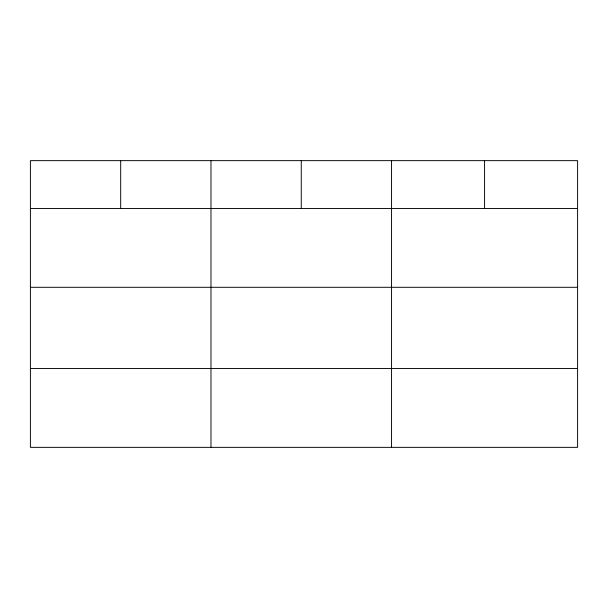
<?xml version="1.0" encoding="UTF-8"?>
<svg xmlns="http://www.w3.org/2000/svg" width="608" height="608" viewBox="0 0 608 608"><rect width="100%" height="100%" fill="white"/><g stroke="black" fill="none" stroke-linecap="round" stroke-linejoin="round"><path stroke-width="0.91" d="M577.6 287.295L577.6 160.641L30.4 160.641L30.4 447.359L577.6 447.359L577.6 287.295L30.4 287.295M30.4 208.46L577.6 208.46M30.4 368.524L577.6 368.524M484.576 160.641L484.576 208.46M391.552 160.641L391.552 447.359M301.264 160.641L301.264 208.46M210.976 160.641L210.976 447.359M120.688 160.641L120.688 208.46"/></g></svg>
